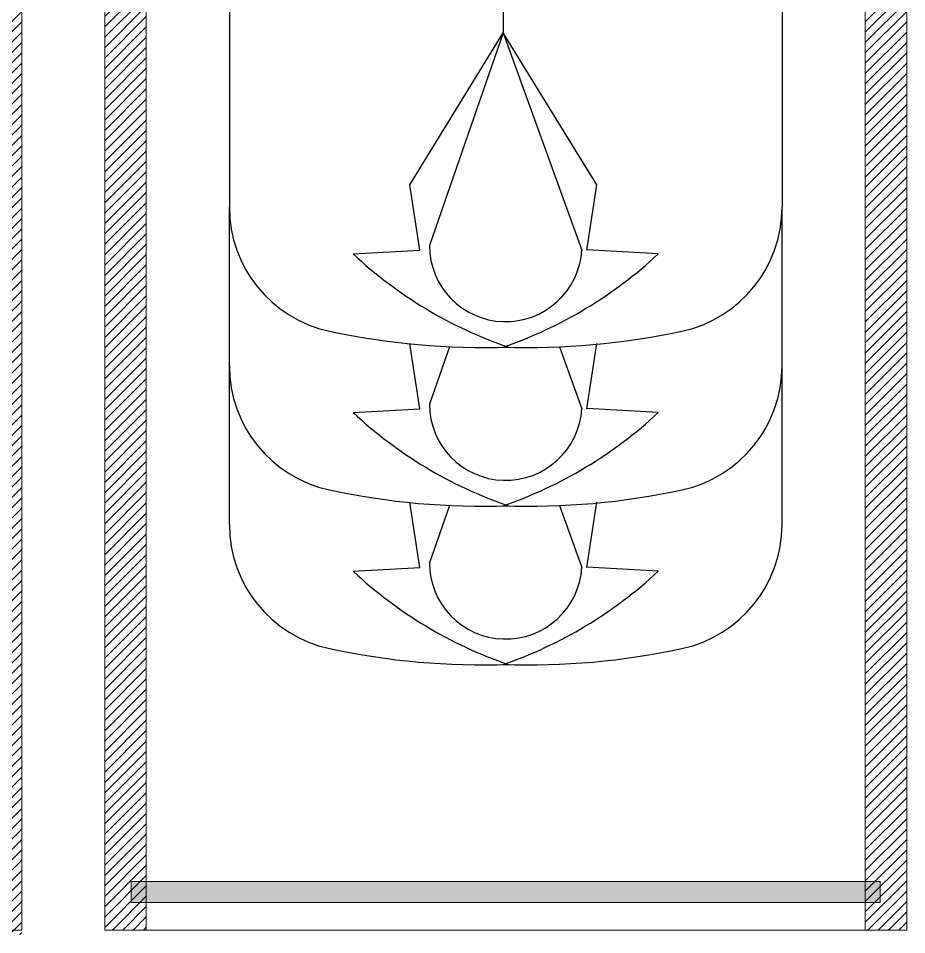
# Model space of a CAD drawing. Header units: millimetres. Extents: x 126 to 12547, y 1644 to 26714.
# Drawn here: x 12125.4 to 12510.9, y 1643.8 to 2041.4 of the extents above; entities that cross this region are included whole.
import ezdxf

# ---------------------------------------------------------------- set-up
doc = ezdxf.new("R2010")
doc.units = ezdxf.units.MM
doc.layers.add('F_ARREDI', color=7, linetype='Continuous', lineweight=5)
doc.layers.add('F_MULTI laminato OPACO', color=1, linetype='Continuous', lineweight=5)
doc.layers.add('VESTIARIO - clothing', color=185, linetype='Continuous')

# ---------------------------------------------------------------- blocks, each defined once
blk = doc.blocks.new('ARMADIO_camera master_sol.C_pianta')
at = {"layer": 'F_MULTI laminato OPACO', "transparency": 33554508}
h = blk.add_hatch(dxfattribs=at)
h.set_pattern_fill('ANSI31', color=256)
h.paths.add_polyline_path([(717526.42, 531636.1), (717508.42, 531636.1), (717508.42, 531056.1), (717526.42, 531056.1)])
h = blk.add_hatch(dxfattribs=at)
h.set_pattern_fill('ANSI31', color=256)
h.paths.add_polyline_path([(717856.42, 531636.1), (717838.42, 531636.1), (717838.42, 531056.1), (717856.42, 531056.1)])
h = blk.add_hatch(dxfattribs=at)
h.set_pattern_fill('ANSI31', color=256)
h.set_pattern_definition([(45, (384, 0), (-2.24506403, 2.24506403), [])])
h.paths.add_polyline_path([(717910.42, 531638.1), (717892.42, 531638.1), (717892.42, 531056.1), (717910.42, 531056.1)])
h = blk.add_hatch(color=256, dxfattribs=at)
h.dxf.hatch_style = 1
h.paths.add_polyline_path([(717844.92, 531615.1), (717519.92, 531615.1), (717519.92, 531624.1), (717844.92, 531624.1)])
at = {"layer": 'F_MULTI laminato OPACO'}
for points in [[(717526.42, 531636.1), (717508.42, 531636.1), (717508.42, 531056.1), (717526.42, 531056.1)], [(717526.42, 531636.1), (717838.42, 531636.1), (717838.42, 531056.1), (717526.42, 531056.1)], [(717856.42, 531636.1), (717838.42, 531636.1), (717838.42, 531056.1), (717856.42, 531056.1)], [(717910.42, 531636.1), (717892.42, 531636.1), (717892.42, 531056.1), (717910.42, 531056.1)], [(717844.92, 531615.1), (717519.92, 531615.1), (717519.92, 531624.1), (717844.92, 531624.1)], [(717526.42, 531615.1), (717838.42, 531615.1), (717838.42, 531067.1), (717526.42, 531067.1)]]:
    blk.add_lwpolyline(points, close=True, dxfattribs=at)
at = {"layer": 'VESTIARIO - clothing', "color": 3}
for p, q in [((717616.26, 531480.46), (717647.26, 531478.68)), ((717748.58, 531480.46), (717719.64, 531478.8)), ((717647.27, 531478.8), (717642.87, 531450.47)), ((717659.07, 531451.93), (717649.34, 531478.8)), ((717706.88, 531451.88), (717715.53, 531476.73)), ((717719.64, 531478.8), (717724.05, 531450.47)), ((717562.51, 531460.17), (717562.51, 531391.33)), ((717802.34, 531460.17), (717802.34, 531391.33)), ((717616.26, 531411.62), (717647.26, 531409.83)), ((717647.27, 531409.95), (717642.87, 531381.63)), ((717659.07, 531383.08), (717649.34, 531409.95)), ((717748.58, 531411.62), (717719.64, 531409.95)), ((717719.64, 531409.95), (717724.05, 531381.63)), ((717706.88, 531383.03), (717715.53, 531407.88)), ((717562.51, 531391.33), (717562.51, 531322.49)), ((717802.34, 531391.33), (717802.34, 531322.49)), ((717616.26, 531342.78), (717647.26, 531340.99)), ((717748.58, 531342.78), (717719.64, 531341.11)), ((717647.27, 531341.11), (717642.87, 531312.78)), ((717683.46, 531246.86), (717649.34, 531341.11)), ((717683.46, 531246.86), (717715.53, 531339.04)), ((717719.64, 531341.11), (717724.05, 531312.78)), ((717562.51, 531113.61), (717562.51, 531322.49)), ((717802.34, 531113.61), (717802.34, 531322.49)), ((717642.87, 531312.78), (717683.46, 531246.86)), ((717724.05, 531312.78), (717683.46, 531246.86)), ((717683.46, 531136.27), (717683.46, 531246.86))]:
    blk.add_line(p, q, dxfattribs=at)
for centre, radius, start, end in [((717672.24, 531206.83), 314.21, 87.9541, 102.1837), ((717744.9, 531342.51), 188.62, 109.0113, 132.9997), ((717692.61, 531206.83), 314.21, 77.8163, 92.0459), ((717619.94, 531342.51), 188.62, 47.0003, 70.9887), ((717617.54, 531460.17), 55.03, 102.1837, 180), ((717747.31, 531460.17), 55.03, 0, 77.8163), ((717682.42, 531476.73), 33.1, 0, 176.5909), ((717672.24, 531137.99), 314.21, 87.9541, 102.1837), ((717744.9, 531273.67), 188.62, 109.0113, 132.9997), ((717692.61, 531137.99), 314.21, 77.8163, 92.0459), ((717619.94, 531273.67), 188.62, 47.0003, 70.9887), ((717617.54, 531391.33), 55.03, 102.1837, 180), ((717747.31, 531391.33), 55.03, 0, 77.8163), ((717682.42, 531407.88), 33.1, 0, 176.5909), ((717672.24, 531069.14), 314.21, 87.9541, 102.1837), ((717744.9, 531204.83), 188.62, 109.0113, 132.9997), ((717692.61, 531069.14), 314.21, 77.8163, 92.0459), ((717619.94, 531204.83), 188.62, 47.0003, 70.9887), ((717617.54, 531322.49), 55.03, 102.1837, 180), ((717747.31, 531322.49), 55.03, 0, 77.8163), ((717682.42, 531339.04), 33.1, 0, 176.5909)]:
    blk.add_arc(centre, radius, start, end, dxfattribs=at)

msp = doc.modelspace()

# ---------------------------------------------------------------- block references
at = {"layer": 'F_ARREDI', "color": 2, "lineweight": 5, "rotation": 180}
msp.add_blockref('ARMADIO_camera master_sol.C_pianta', (730019.29, 533281.93), dxfattribs=at)

doc.saveas('drawing.dxf')
